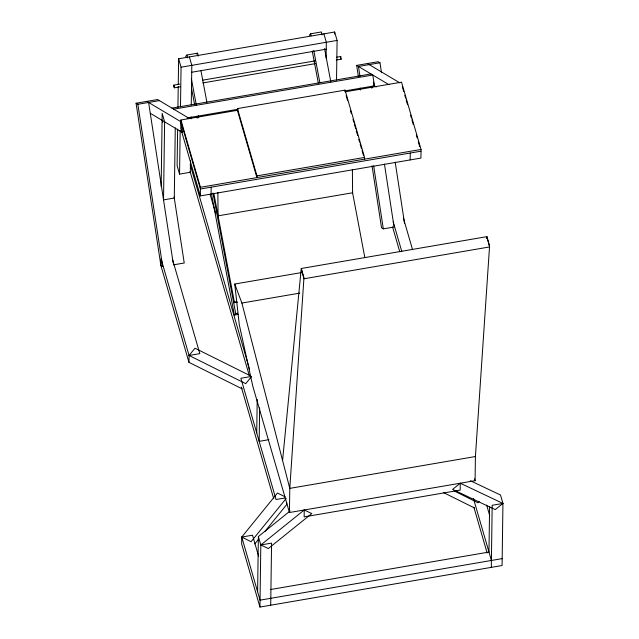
<?xml version="1.0" encoding="UTF-8"?>
<svg xmlns="http://www.w3.org/2000/svg" width="639" height="639" viewBox="0 0 639 639"><rect width="100%" height="100%" fill="white"/><g stroke="black" fill="none" stroke-linecap="round" stroke-linejoin="round"><path stroke-width="0.96" d="M161.156 186.54L162.178 113.43L164.614 121.841L163.528 199.895L174.287 198.05L175.27 127.904M177.634 129.078L177.123 165.709L179.559 174.12L190.318 172.274L190.486 160.397M177.938 107.296L178.225 86.505M178.257 84.524L178.616 58.78L334.652 32.014L337.088 40.425L336.537 80.035M179.559 174.12L180.166 130.556M180.502 106.793L181.053 67.191L178.616 58.78M237.788 110.243L180.917 119.996L180.797 128.615L200.319 195.917L420.925 158.081L421.045 149.454L401.524 82.159L345.635 91.744M191.069 118.814L191.093 116.833M191.261 104.948L191.812 65.346L189.376 56.935M188.976 362.369L189.072 355.468L161.012 258.731L160.916 265.624L188.976 362.369L242.109 388.8M200.319 195.917L200.438 187.291L180.917 119.996M211.078 194.072L211.174 187.171M237.436 108.582L237.412 110.307L256.934 177.602L256.958 175.877L237.436 108.582L345.052 90.123L364.573 157.418L364.549 159.143M285.106 496.822L277.47 493.02L241.742 537.056L241.646 543.957L259.945 607.05L502.078 565.523L502.941 503.436L500.505 495.017L470.288 480.704M256.726 432.93L257.197 399.423M259.634 407.842L259.17 441.349L268.955 439.672M257.605 591.738L258.372 536.552L290.17 510.936M259.945 607.05L260.816 544.963L258.372 536.552M270.712 605.205L271.575 543.118L260.816 544.963L268.356 548.534L311.784 513.556L304.244 509.986L260.816 544.963M286.735 502.589L286.703 504.562L264.77 531.6M289.451 512.518L289.786 488.372L303.948 277.797L301.249 268.492L486.878 236.654L489.578 245.959L475.416 456.534L475.081 480.68L289.451 512.518L252.844 386.339L239.29 324.748L234.745 284.028L301.528 272.573M304.244 509.986L304.148 516.879L460.184 490.121L460.28 483.22L502.941 503.436L495.265 509.618L452.604 489.402L460.28 483.22M326.106 58.117L326.329 42.27L323.893 33.859M334.62 33.995L334.652 32.014M345.028 91.848L345.052 90.123M371.866 88.31L371.898 86.329M410.166 159.926L410.262 153.025M489.602 506.719L488.971 552.056L270.329 589.557M491.311 567.368L492.182 505.281L502.941 503.436M282.582 460.487L301.249 268.492L303.932 278.78L489.562 246.942L486.878 236.654L486.686 238.635M179.759 84.1L173.872 85.107L173.952 86.648L174.327 87.807L180.262 86.792M174.375 87.807L173.872 85.107M336.274 60.034L341.178 59.195L340.723 56.496L340.651 57.342M251.63 376.411L245.743 383.664L189.072 355.468L194.959 348.215L250.744 375.964M286.176 498.436L251.079 541.704L241.742 537.056L260.041 600.149L502.174 558.622M254.745 543.965L258.499 539.332M479.162 501.335L477.988 502.781L454.081 490.888M185.526 56.544L186.876 55.018L197.635 53.173L198.194 56.112M196.74 54.195L197.635 53.173M309.276 35.321L310.626 33.795L321.393 31.95L321.944 34.889M236.318 301.68L234.353 302.015L233.674 302.782L237.604 302.103M211.421 193.641L234.361 315.075L235.711 313.549L237.668 313.214M181.053 67.191L337.088 40.425M191.716 72.247L326.233 49.171M202.323 80.226L315.155 60.873M336.745 57.175L340.667 56.504M202.835 82.926L315.666 63.573M136.059 103.23L137.848 104.301L162.713 266.695L160.916 265.624L136.059 103.23L157.577 99.54L189.104 118.351M358.319 76.217L356.666 65.394L378.184 61.703L379.981 62.774L381.483 72.614M137.848 104.301L159.375 100.611M379.981 62.774L358.455 66.464L359.965 76.305M171.931 108.103L371.011 73.956M173.72 109.173L372.801 75.027L374.462 85.85L345.036 90.898M187.147 117.975L238.139 109.229M256.958 175.877L364.573 157.418M200.438 187.291L421.045 149.454M421.021 151.179L200.414 189.016L180.893 121.722L146.818 101.385M173.473 264.85L184.232 263.004L174.135 197.06M372.026 165.781L381.523 227.788L383.312 228.858L394.079 227.013L384.43 164.023M234.745 284.028L241.885 303.046L299.835 293.109M234.361 315.075L238.275 314.404M189.072 355.468L199.831 353.623L172.61 259.753M250.648 376.579L240.871 378.256L276.04 499.514L284.842 498.005M475.416 456.534L289.786 488.372L241.885 303.046M241.742 537.056L252.509 535.21L258.603 556.242M341.122 59.195L340.906 58.684M443.354 492.501L474.354 507.917M367.425 63.549L399.798 82.87M356.666 65.394L389.039 84.715M373.264 85.139L376.251 86.92M150.269 113.279L182.554 132.545L180.893 121.722M402.322 86.728L403.696 91.465M404.799 95.259L405.621 98.102M406.172 99.996L407.546 104.732M410.573 115.164L411.396 118.007M411.947 119.9L413.321 124.637M416.348 135.069L417.171 137.912M418.273 141.698L419.647 146.443M373.376 82.111L374.462 85.85M403.417 218.163L412.586 249.769M486.646 505.09L489.698 515.601M474.529 478.771L475.081 480.68M393.209 221.917L401.827 251.614M473.387 498.332L491.415 560.467M392.562 226.901L399.782 251.806M473.842 507.142L487.158 553.031M346.13 95.634L347.504 100.379M350.523 110.803L351.354 113.646M353 119.333L353.822 122.177M354.373 124.078L355.747 128.814M356.298 130.707L357.672 135.452M358.775 139.238L359.597 142.082M360.148 143.983L361.522 148.719M362.073 150.612L363.447 155.357M210.119 194.36L215.67 213.498M190.198 164.622L249.601 369.422M190.102 171.524L249.226 375.365M241.326 387.058L273.732 498.771M352.401 191.788L364.797 257.397M324.532 48.596L330.826 81.896M310.626 33.795L311.001 35.752M313.773 50.441L319.875 82.758M312.239 50.992L318.342 83.302M200.965 70.801L206.884 102.136M213.817 193.313L234.353 302.015M186.876 55.018L187.427 57.957M191.317 78.525L196.309 104.964M198.346 115.739L198.713 117.696M212.963 193.098L235.711 313.549M191.444 87.886L194.591 104.532M196.812 116.282L197.179 118.239M395.198 162.178L404.535 223.203M373.671 165.868L383.312 228.858M360.124 88.03L360.428 89.995M162.386 120.292L162.689 122.265M148.615 102.456L173.169 262.885M352.385 169.407L352.592 192.77L218.075 215.838L217.867 192.483"/></g></svg>
